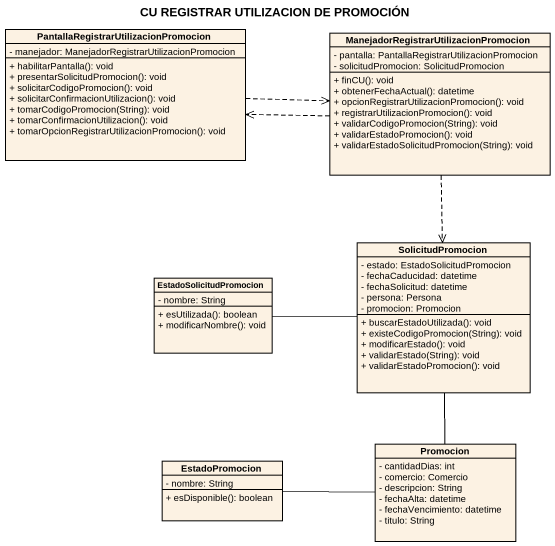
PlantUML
@startuml
title CU REGISTRAR UTILIZACION DE PROMOCIÓN
hide circle
hide empty members
skinparam classAttributeIconSize 0
class "PantallaRegistrarUtilizacionPromocion" as PantallaRegistrarUtilizacion {
  - manejador: ManejadorRegistrarUtilizacionPromocion
  + habilitarPantalla(): void
  + presentarSolicitudPromocion(): void
  + solicitarCodigoPromocion(): void
  + solicitarConfirmacionUtilizacion(): void
  + tomarCodigoPromocion(String): void
  + tomarConfirmacionUtilizacion(): void
  + tomarOpcionRegistrarUtilizacionPromocion(): void
}
class "ManejadorRegistrarUtilizacionPromocion" as ManejadorRegistrarUtilizacio {
  - pantalla: PantallaRegistrarUtilizacionPromocion
  - solicitudPromocion: SolicitudPromocion
  + finCU(): void
  + obtenerFechaActual(): datetime
  + opcionRegistrarUtilizacionPromocion(): void
  + registrarUtilizacionPromocion(): void
  + validarCodigoPromocion(String): void
  + validarEstadoPromocion(): void
  + validarEstadoSolicitudPromocion(String): void
}
class SolicitudPromocion {
  - estado: EstadoSolicitudPromocion
  - fechaCaducidad: datetime
  - fechaSolicitud: datetime
  - persona: Persona
  - promocion: Promocion
  + buscarEstadoUtilizada(): void
  + existeCodigoPromocion(String): void
  + modificarEstado(): void
  + validarEstado(String): void
  + validarEstadoPromocion(): void
}
class EstadoSolicitudPromocion {
  - nombre: String
  + esUtilizada(): boolean
  + modificarNombre(): void
}
class EstadoPromocion {
  - nombre: String
  + esDisponible(): boolean
}
class Promocion {
  - cantidadDias: int
  - comercio: Comercio
  - descripcion: String
  - fechaAlta: datetime
  - fechaVencimiento: datetime
  - titulo: String
}
PantallaRegistrarUtilizacion .right.> ManejadorRegistrarUtilizacio
ManejadorRegistrarUtilizacio .left.> PantallaRegistrarUtilizacion
ManejadorRegistrarUtilizacio ..> SolicitudPromocion
SolicitudPromocion -- Promocion
EstadoSolicitudPromocion -right- SolicitudPromocion
EstadoPromocion -right- Promocion
@enduml
